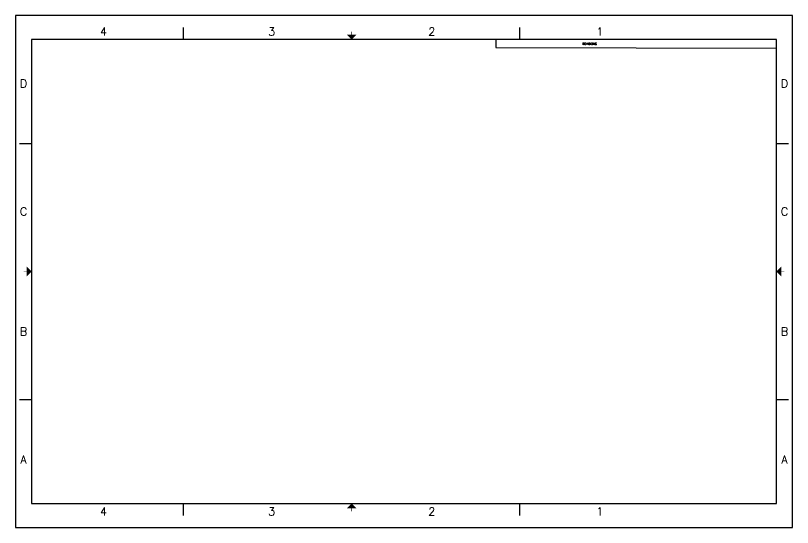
# Model space of a CAD drawing. Header units: inches. Extents: x 6 to 1968, y -75 to 125.
# Drawn here: x 6.5 to 145.5, y -3 to 88.6 of the extents above; entities that cross this region are included whole.
import ezdxf
from ezdxf.enums import TextEntityAlignment as Align

# ---------------------------------------------------------------- set-up
doc = ezdxf.new("R2010")
doc.units = ezdxf.units.IN
doc.header["$MEASUREMENT"] = 0
doc.layers.add('Title Block', color=7, linetype='Continuous')
doc.layers.add('Viewport', color=7, linetype='Continuous')
doc.styles.add('Roman', font='romans')

# ---------------------------------------------------------------- blocks, each defined once
blk = doc.blocks.new('ANSI_border_C')
for p, q in [((23.768, 0.75), (23.768, 2.5)), ((14.25, 0.75), (23.768, 0.75))]:
    blk.add_line(p, q)
at = {"layer": 'Title Block'}
for p, q in [((0, 16), (0, 0)), ((24.268, 16), (0, 16)), ((24.268, 0), (24.268, 16)), ((5.25, 15.25), (5.25, 15.625)), ((15.75, 15.25), (15.75, 15.625)), ((0.5, 15.25), (0.5, 0.75)), ((23.768, 15.25), (0.5, 15.25)), ((15, 15.25), (15, 15)), ((23.768, 0.75), (23.768, 15.25)), ((15, 15), (23.768, 14.984)), ((0.125, 12), (0.5, 12)), ((23.768, 12), (24.143, 12)), ((0.125, 4), (0.5, 4)), ((23.768, 4), (24.143, 4)), ((0.5, 0.75), (23.768, 0.75)), ((5.25, 0.375), (5.25, 0.75)), ((15.75, 0.375), (15.75, 0.75)), ((0, 0), (24.268, 0))]:
    blk.add_line(p, q, dxfattribs=at)
at = {"layer": 'Title Block', "const_width": 0.02}
for points in [[(10.5, 15.5), (10.5, 15.4)], [(0.25, 8), (0.35, 8)], [(24.018, 8), (23.918, 8)], [(10.5, 0.5), (10.5, 0.6)]]:
    blk.add_lwpolyline(points, dxfattribs=at)
at = {"layer": 'Title Block'}
for points in [[(10.35, 15.4), (10.65, 15.4), (10.5, 15.25)], [(0.35, 7.85), (0.35, 8.15), (0.5, 8)], [(23.918, 7.85), (23.918, 8.15), (23.768, 8)], [(10.35, 0.6), (10.65, 0.6), (10.5, 0.75)]]:
    blk.add_solid(points, dxfattribs=at)
at = {"layer": 'Title Block', "style": 'Roman'}
for s, p in [('4', (2.75, 15.5)), ('3', (8, 15.5)), ('2', (13, 15.5)), ('1', (18.25, 15.5)), ('D', (0.25, 13.875)), ('D', (24.018, 13.875)), ('C', (0.25, 9.875)), ('C', (24.018, 9.875)), ('B', (0.25, 6.125)), ('B', (24.018, 6.125)), ('A', (0.25, 2.125)), ('A', (24.018, 2.125)), ('4', (2.75, 0.5)), ('3', (8, 0.5)), ('2', (13, 0.5)), ('1', (18.25, 0.5))]:
    blk.add_text(s, height=0.25, dxfattribs=at).set_placement(p, align=Align.MIDDLE_CENTER)
blk.add_text('REVISIONS', height=0.065, dxfattribs=at).set_placement((17.71, 15.083))
blk = doc.blocks.new('JIC_border_C')
at = {"xscale": 5.726708801404052, "yscale": 5.726708801404052, "zscale": 5.726708801404052}
blk.add_blockref('ANSI_border_C', (6.5, -3), dxfattribs=at)

msp = doc.modelspace()

# ---------------------------------------------------------------- block references
at = {"layer": 'Viewport'}
msp.add_blockref('JIC_border_C', (0, 0), dxfattribs=at)

doc.saveas('drawing.dxf')
